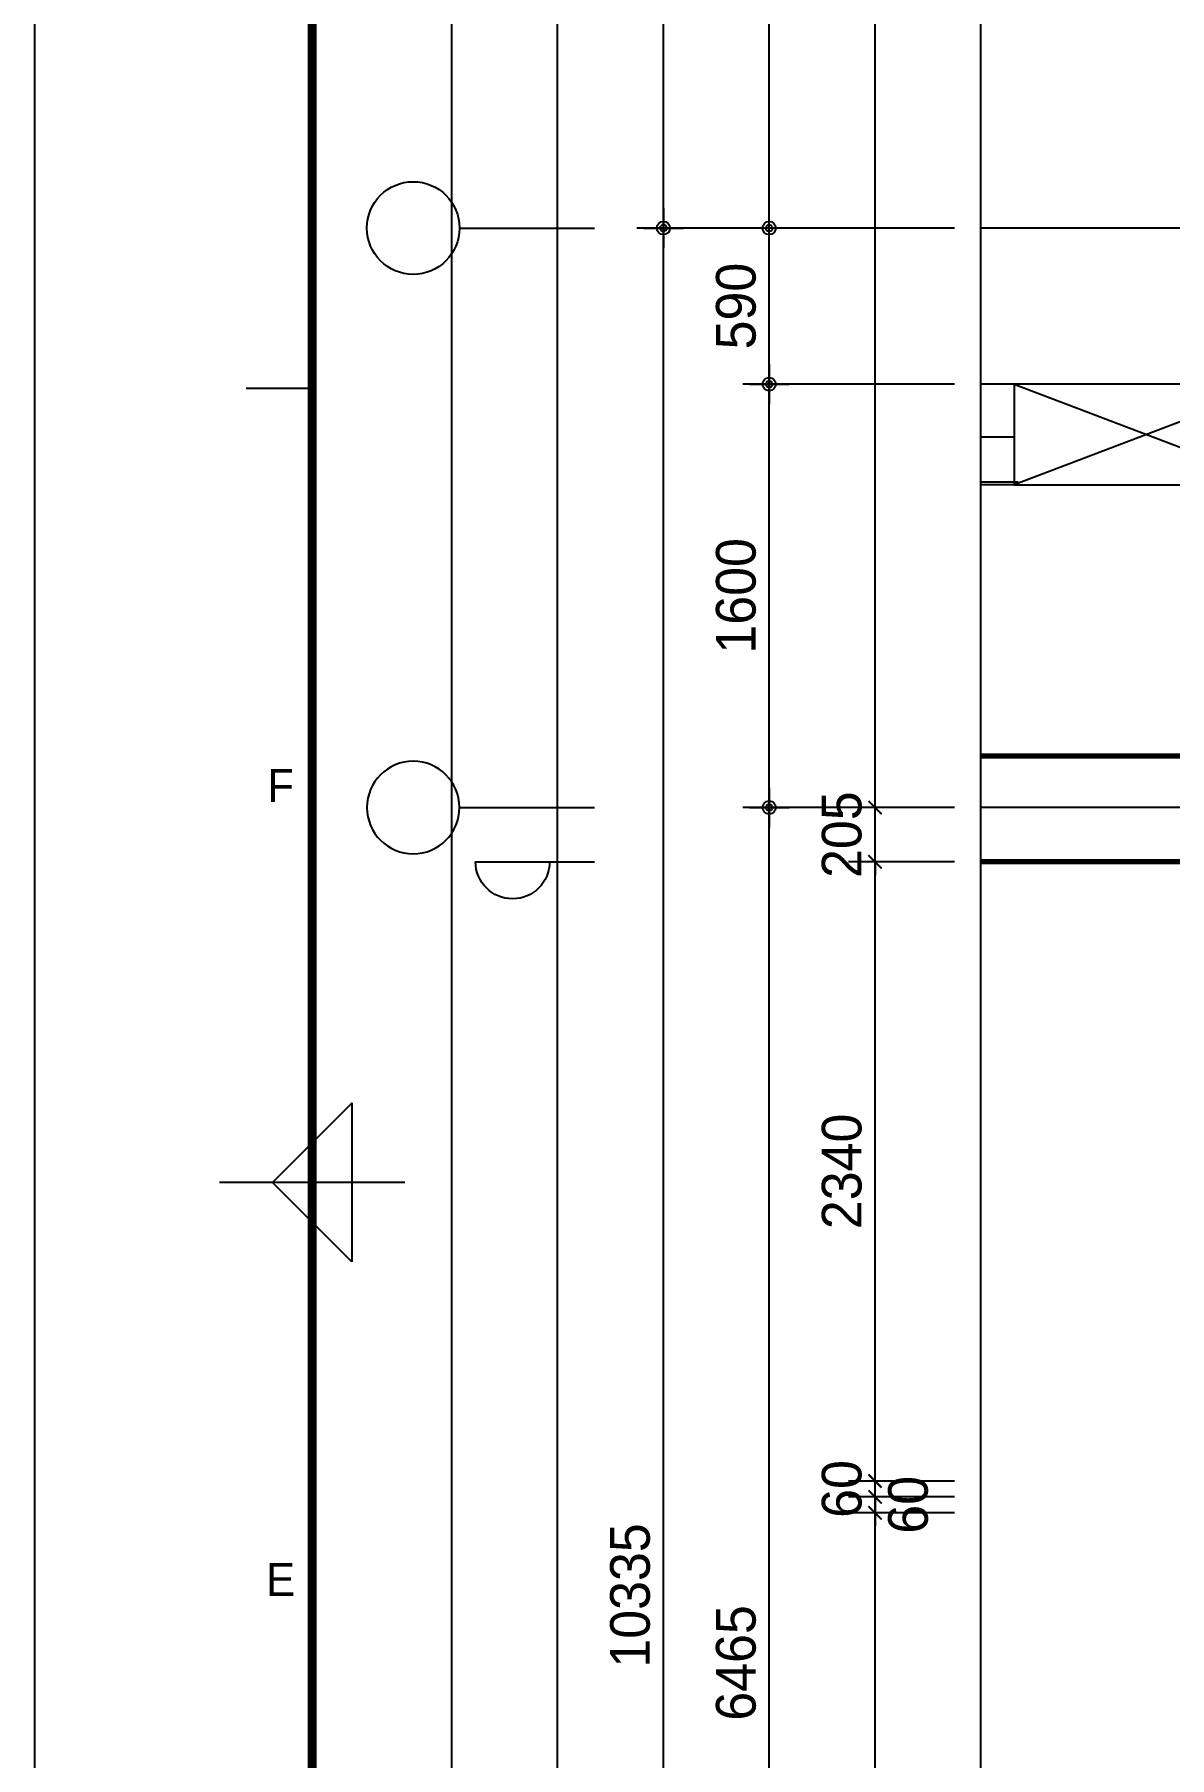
# Model space of a CAD drawing. Header units: millimetres. Extents: x 0 to 92204, y -190080 to 23760.
# Drawn here: x 50154 to 54444, y -147703 to -141192 of the extents above; entities that cross this region are included whole.
import ezdxf
from ezdxf.enums import TextEntityAlignment as Align
from ezdxf.xclip import XClip

# ---------------------------------------------------------------- set-up
doc = ezdxf.new("R2010")
doc.units = ezdxf.units.MM
doc.header["$LTSCALE"] = 100
doc.header["$XCLIPFRAME"] = 0
for name, pattern in [('AUDIT_D_220706163347-0', [0]), ('CEN', [62, 60, -1, 0, -1]), ('HIDDEN', [9.525, 6.35, -3.175])]:
    doc.linetypes.add(name, pattern=pattern)
doc.layers.get('defpoints').update_dxf_attribs({"color": 139})
for name, color, linetype in [('A-치수', 7, 'AUDIT_D_220706163347-0'), ('AA-BORD-FORM', 7, 'Continuous'), ('AA-BORD-TEXT', 3, 'Continuous'), ('AA-XXXX-DIMS', 7, 'Continuous'), ('CEN_CON', 1, 'CEN'), ('CEN_WALL', 12, 'CEN'), ('CONC', 2, 'Continuous'), ('DIM', 7, 'AUDIT_D_220706163347-0'), ('ELE3_CON', 7, 'Continuous'), ('MC', 135, 'Continuous'), ('WAL_DRY', 7, 'Continuous'), ('창호-open', 4, 'Continuous'), ('확장', 8, 'HIDDEN')]:
    doc.layers.add(name, color=color, linetype=linetype)
doc.styles.add('HAUD01', font='Dotum.ttf')
doc.styles.add('맑은고딕', font='malgun.ttf', dxfattribs={"width": 0.9})
doc.dimstyles.new('DIM-50', dxfattribs={"dimscale": 50, "dimtxt": 3, "dimasz": 1, "dimexe": 2, "dimexo": 2, "dimgap": 1, "dimtad": 1, "dimdec": 0, "dimzin": 0, "dimdsep": 46, "dimtxsty": '맑은고딕', "dimblk1": 'DIMDOT', "dimblk2": 'DIMDOT', "dimsah": 1, "dimcen": 0.09, "dimdle": 2, "dimclrd": 7, "dimclre": 7, "dimclrt": 3, "dimadec": 0, "dimazin": 0, "dimtfac": 1, "dimtdec": 0, "dimtix": 1, "dimtmove": 2, "dimatfit": 3, "dimldrblk": 'DIMDOT', "dimfxl": 1, "dimtolj": 1, "dimtzin": 0, "dimarcsym": 0})
doc.dimstyles.new('MCDIM-50', dxfattribs={"dimscale": 50, "dimtxt": 3, "dimasz": 1, "dimexe": 2, "dimexo": 2, "dimgap": 1, "dimtad": 1, "dimdec": 0, "dimzin": 0, "dimdsep": 46, "dimtxsty": '맑은고딕', "dimblk1": 'ARCHTICK', "dimblk2": 'ARCHTICK', "dimsah": 1, "dimcen": 0.09, "dimdle": 2, "dimclrd": 7, "dimclre": 7, "dimclrt": 3, "dimadec": 0, "dimazin": 0, "dimtfac": 1, "dimtdec": 0, "dimtix": 1, "dimtmove": 2, "dimatfit": 3, "dimldrblk": 'ARCHTICK', "dimfxl": 1, "dimtolj": 1, "dimtzin": 0, "dimarcsym": 0})

# ---------------------------------------------------------------- blocks, each defined once
blk = doc.blocks.new('U-131A(확장)2', base_point=(284085.3, -82263.2))
at = {"layer": 'CEN_CON'}
for p, q in [((283785.3, -71928.2), (293675.3, -71928.2)), ((283785.3, -72518.2), (287124.7, -72518.2))]:
    blk.add_line(p, q, dxfattribs=at)
at = {"layer": 'CEN_WALL'}
blk.add_line((283785.3, -74118.2), (286555.3, -74118.2), dxfattribs=at)
at = {"layer": 'CONC'}
for p, q in [((285915.3, -72518.2), (286365.3, -72518.2)), ((285915.3, -72518.2), (285915.3, -72718.2)), ((285915.3, -72718.2), (286565.3, -72718.2))]:
    blk.add_line(p, q, dxfattribs=at)
at = {"layer": 'ELE3_CON'}
blk.add_line((284915.3, -72518.2), (285915.3, -72518.2), dxfattribs=at)
at = {"layer": 'MC'}
blk.add_line((283785.3, -74323.2), (286555.3, -74323.2), dxfattribs=at)
at = {"layer": 'WAL_DRY'}
for p, q in [((285900.3, -72888.2), (286325.3, -72888.2)), ((285900.3, -72898.2), (286315.3, -72898.2))]:
    blk.add_line(p, q, dxfattribs=at)
at = {"layer": '확장', "ltscale": 0.5, "const_width": 20, "flags": 128}
for points in [[(284515.3, -73923.2), (286315.3, -73923.2)], [(284515.3, -74323.2), (286315.3, -74323.2)]]:
    blk.add_lwpolyline(points, dxfattribs=at)
blk = doc.blocks.new('중심')
at = {"layer": 'DIM'}
blk.add_line((-350, 0), (0, 0), dxfattribs=at)
blk.add_circle((-470, 0), 120, dxfattribs=at)
blk = doc.blocks.new('DIMDOT')
at = {"layer": 'AA-XXXX-DIMS'}
for p, q in [((0, -1.5), (0, 1.5)), ((-1.5, 0), (1.5, 0))]:
    blk.add_line(p, q, dxfattribs=at)
for radius in [0.5, 0.25]:
    blk.add_circle((0, 0), radius, dxfattribs=at)
blk = doc.blocks.new('*D2710')
at = {"layer": 'defpoints', "color": 0, "transparency": 16777216}
for p in [(2776.9, -167873), (3576.9, -167873), (3576.9, -174338)]:
    blk.add_point(p, dxfattribs=at)
at = {"layer": 'DIM', "color": 7, "lineweight": -2, "transparency": 16777216}
for p, q in [((3476.9, -167873), (2676.9, -167873)), ((2776.9, -174288), (2776.9, -167923)), ((3476.9, -174338), (2676.9, -174338))]:
    blk.add_line(p, q, dxfattribs=at)
at = {"layer": 'DIM', "color": 7, "lineweight": -2, "transparency": 16777216, "xscale": 50, "yscale": 50, "zscale": 50}
for p, rotation in [((2776.9, -167873), 90), ((2776.9, -174338), 270)]:
    blk.add_blockref('DIMDOT', p, dxfattribs=dict(at, rotation=rotation))
at = {"layer": 'DIM', "color": 3, "transparency": 16777216, "insert": (2651.8, -171105.5), "char_height": 150, "attachment_point": 5, "rotation": 90, "style": 'HAUD01'}
blk.add_mtext('\\A1;6465', dxfattribs=at)
blk = doc.blocks.new('*D2711')
at = {"layer": 'defpoints', "color": 0, "transparency": 16777216}
for p in [(2776.9, -166273), (3576.9, -166273), (3576.9, -167873)]:
    blk.add_point(p, dxfattribs=at)
at = {"layer": 'DIM', "color": 7, "lineweight": -2, "transparency": 16777216}
for p, q in [((3476.9, -166273), (2676.9, -166273)), ((2776.9, -167823), (2776.9, -166323)), ((3476.9, -167873), (2676.9, -167873))]:
    blk.add_line(p, q, dxfattribs=at)
at = {"layer": 'DIM', "color": 7, "lineweight": -2, "transparency": 16777216, "xscale": 50, "yscale": 50, "zscale": 50}
for p, rotation in [((2776.9, -166273), 90), ((2776.9, -167873), 270)]:
    blk.add_blockref('DIMDOT', p, dxfattribs=dict(at, rotation=rotation))
at = {"layer": 'DIM', "color": 3, "transparency": 16777216, "insert": (2651.8, -167073), "char_height": 150, "attachment_point": 5, "rotation": 90, "style": 'HAUD01'}
blk.add_mtext('\\A1;1600', dxfattribs=at)
blk = doc.blocks.new('*D2712')
at = {"layer": 'defpoints', "color": 0, "transparency": 16777216}
for p in [(2776.9, -165683), (3576.9, -165683), (3576.9, -166273)]:
    blk.add_point(p, dxfattribs=at)
at = {"layer": 'DIM', "color": 7, "lineweight": -2, "transparency": 16777216}
for p, q in [((3476.9, -165683), (2676.9, -165683)), ((2776.9, -166223), (2776.9, -165733)), ((3476.9, -166273), (2676.9, -166273))]:
    blk.add_line(p, q, dxfattribs=at)
at = {"layer": 'DIM', "color": 7, "lineweight": -2, "transparency": 16777216, "xscale": 50, "yscale": 50, "zscale": 50}
for p, rotation in [((2776.9, -165683), 90), ((2776.9, -166273), 270)]:
    blk.add_blockref('DIMDOT', p, dxfattribs=dict(at, rotation=rotation))
at = {"layer": 'DIM', "color": 3, "transparency": 16777216, "insert": (2651.8, -165978), "char_height": 150, "attachment_point": 5, "rotation": 90, "style": 'HAUD01'}
blk.add_mtext('\\A1;590', dxfattribs=at)
blk = doc.blocks.new('*D2713')
at = {"layer": 'defpoints', "color": 0, "transparency": 16777216}
for p in [(2376.9, -163218), (3576.9, -163218), (3576.9, -165683)]:
    blk.add_point(p, dxfattribs=at)
at = {"layer": 'DIM', "color": 7, "lineweight": -2, "transparency": 16777216}
for p, q in [((3476.9, -163218), (2276.9, -163218)), ((2376.9, -165633), (2376.9, -163268)), ((3476.9, -165683), (2276.9, -165683))]:
    blk.add_line(p, q, dxfattribs=at)
at = {"layer": 'DIM', "color": 7, "lineweight": -2, "transparency": 16777216, "xscale": 50, "yscale": 50, "zscale": 50}
for p, rotation in [((2376.9, -163218), 90), ((2376.9, -165683), 270)]:
    blk.add_blockref('DIMDOT', p, dxfattribs=dict(at, rotation=rotation))
at = {"layer": 'DIM', "color": 3, "transparency": 16777216, "insert": (2251.8, -164450.5), "char_height": 150, "attachment_point": 5, "rotation": 90, "style": 'HAUD01'}
blk.add_mtext('\\A1;2465', dxfattribs=at)
blk = doc.blocks.new('*D2714')
at = {"layer": 'defpoints', "color": 0, "transparency": 16777216}
for p in [(2376.9, -165683), (3576.9, -165683), (3576.9, -176018)]:
    blk.add_point(p, dxfattribs=at)
at = {"layer": 'DIM', "color": 7, "lineweight": -2, "transparency": 16777216}
for p, q in [((3476.9, -165683), (2276.9, -165683)), ((2376.9, -175968), (2376.9, -165733)), ((3476.9, -176018), (2276.9, -176018))]:
    blk.add_line(p, q, dxfattribs=at)
at = {"layer": 'DIM', "color": 7, "lineweight": -2, "transparency": 16777216, "xscale": 50, "yscale": 50, "zscale": 50}
for p, rotation in [((2376.9, -165683), 90), ((2376.9, -176018), 270)]:
    blk.add_blockref('DIMDOT', p, dxfattribs=dict(at, rotation=rotation))
at = {"layer": 'DIM', "color": 3, "transparency": 16777216, "insert": (2251.8, -170850.5), "char_height": 150, "attachment_point": 5, "rotation": 90, "style": 'HAUD01'}
blk.add_mtext('\\A1;10335', dxfattribs=at)
blk = doc.blocks.new('_ArchTick')
at = {"color": 0, "linetype": 'ByBlock', "const_width": 0.15}
blk.add_lwpolyline([(-0.5, -0.5), (0.5, 0.5)], dxfattribs=at)
blk = doc.blocks.new('*D2716')
at = {"layer": 'defpoints', "color": 0, "linetype": 'ByBlock', "transparency": 16777216}
for p in [(3176.9, -168078), (3576.9, -168078), (3576.9, -170418)]:
    blk.add_point(p, dxfattribs=at)
at = {"layer": 'DIM', "color": 7, "linetype": 'ByBlock', "lineweight": -2, "transparency": 16777216}
for p, q in [((3176.9, -170518), (3176.9, -167978)), ((3476.9, -168078), (3076.9, -168078)), ((3476.9, -170418), (3076.9, -170418))]:
    blk.add_line(p, q, dxfattribs=at)
at = {"layer": 'DIM', "color": 7, "linetype": 'ByBlock', "lineweight": -2, "transparency": 16777216, "xscale": 50, "yscale": 50, "zscale": 50}
for p, rotation in [((3176.9, -168078), 90), ((3176.9, -170418), 270)]:
    blk.add_blockref('_ArchTick', p, dxfattribs=dict(at, rotation=rotation))
at = {"layer": 'DIM', "color": 3, "linetype": 'ByBlock', "transparency": 16777216, "insert": (3051.8, -169248), "char_height": 150, "attachment_point": 5, "rotation": 90, "style": 'HAUD01'}
blk.add_mtext('\\A1;2340', dxfattribs=at)
blk = doc.blocks.new('*D2717')
at = {"layer": 'defpoints', "color": 0, "linetype": 'ByBlock', "transparency": 16777216}
for p in [(3176.9, -167873), (3576.9, -167873), (3576.9, -168078)]:
    blk.add_point(p, dxfattribs=at)
at = {"layer": 'DIM', "color": 7, "linetype": 'ByBlock', "lineweight": -2, "transparency": 16777216}
for p, q in [((3176.9, -167873), (3176.9, -167823)), ((3476.9, -167873), (3076.9, -167873)), ((3176.9, -168078), (3176.9, -167873)), ((3476.9, -168078), (3076.9, -168078)), ((3176.9, -168078), (3176.9, -168128))]:
    blk.add_line(p, q, dxfattribs=at)
at = {"layer": 'DIM', "color": 7, "linetype": 'ByBlock', "lineweight": -2, "transparency": 16777216, "xscale": 50, "yscale": 50, "zscale": 50}
for p, rotation in [((3176.9, -167873), 270), ((3176.9, -168078), 90)]:
    blk.add_blockref('_ArchTick', p, dxfattribs=dict(at, rotation=rotation))
at = {"layer": 'DIM', "color": 3, "linetype": 'ByBlock', "transparency": 16777216, "insert": (3051.8, -167975.5), "char_height": 150, "attachment_point": 5, "rotation": 90, "style": 'HAUD01'}
blk.add_mtext('\\A1;205', dxfattribs=at)
blk = doc.blocks.new('*D3010')
at = {"layer": 'defpoints', "color": 0, "linetype": 'ByBlock', "transparency": 16777216}
for p in [(3176.9, -170538), (3576.9, -170538), (3576.9, -174138)]:
    blk.add_point(p, dxfattribs=at)
at = {"layer": 'DIM', "color": 7, "linetype": 'ByBlock', "lineweight": -2, "transparency": 16777216}
for p, q in [((3176.9, -174238), (3176.9, -170438)), ((3476.9, -170538), (3076.9, -170538)), ((3476.9, -174138), (3076.9, -174138))]:
    blk.add_line(p, q, dxfattribs=at)
at = {"layer": 'DIM', "color": 7, "linetype": 'ByBlock', "lineweight": -2, "transparency": 16777216, "xscale": 50, "yscale": 50, "zscale": 50}
for p, rotation in [((3176.9, -170538), 90), ((3176.9, -174138), 270)]:
    blk.add_blockref('_ArchTick', p, dxfattribs=dict(at, rotation=rotation))
at = {"layer": 'DIM', "color": 3, "linetype": 'ByBlock', "transparency": 16777216, "insert": (3051.8, -172338), "char_height": 150, "attachment_point": 5, "rotation": 90, "style": 'HAUD01'}
blk.add_mtext('\\A1;3600', dxfattribs=at)
blk = doc.blocks.new('*D3011')
at = {"layer": 'defpoints', "color": 0, "linetype": 'ByBlock', "transparency": 16777216}
for p in [(3176.9, -170418), (3576.9, -170418), (3576.9, -170478)]:
    blk.add_point(p, dxfattribs=at)
at = {"layer": 'DIM', "color": 7, "linetype": 'ByBlock', "lineweight": -2, "transparency": 16777216}
for p, q in [((3176.9, -170418), (3176.9, -170368)), ((3476.9, -170418), (3076.9, -170418)), ((3176.9, -170478), (3176.9, -170418)), ((3476.9, -170478), (3076.9, -170478)), ((3176.9, -170478), (3176.9, -170528))]:
    blk.add_line(p, q, dxfattribs=at)
at = {"layer": 'DIM', "color": 7, "linetype": 'ByBlock', "lineweight": -2, "transparency": 16777216, "xscale": 50, "yscale": 50, "zscale": 50}
for p, rotation in [((3176.9, -170418), 270), ((3176.9, -170478), 90)]:
    blk.add_blockref('_ArchTick', p, dxfattribs=dict(at, rotation=rotation))
at = {"layer": 'DIM', "color": 3, "linetype": 'ByBlock', "transparency": 16777216, "insert": (3051.8, -170448), "char_height": 150, "attachment_point": 5, "rotation": 90, "style": 'HAUD01'}
blk.add_mtext('\\A1;60', dxfattribs=at)
blk = doc.blocks.new('*D3012')
at = {"layer": 'defpoints', "color": 0, "linetype": 'ByBlock', "transparency": 16777216}
for p in [(3576.9, -170478), (3176.9, -170538), (3576.9, -170538)]:
    blk.add_point(p, dxfattribs=at)
at = {"layer": 'DIM', "color": 7, "linetype": 'ByBlock', "lineweight": -2, "transparency": 16777216}
for p, q in [((3176.9, -170478), (3176.9, -170428)), ((3476.9, -170478), (3076.9, -170478)), ((3176.9, -170478), (3176.9, -170538)), ((3476.9, -170538), (3076.9, -170538)), ((3176.9, -170538), (3176.9, -170588))]:
    blk.add_line(p, q, dxfattribs=at)
at = {"layer": 'DIM', "color": 7, "linetype": 'ByBlock', "lineweight": -2, "transparency": 16777216, "xscale": 50, "yscale": 50, "zscale": 50}
for p, rotation in [((3176.9, -170478), 270), ((3176.9, -170538), 90)]:
    blk.add_blockref('_ArchTick', p, dxfattribs=dict(at, rotation=rotation))
at = {"layer": 'DIM', "color": 3, "linetype": 'ByBlock', "transparency": 16777216, "insert": (3302.5, -170508), "char_height": 150, "attachment_point": 5, "rotation": 90, "style": 'HAUD01'}
blk.add_mtext('\\A1;60', dxfattribs=at)
blk = doc.blocks.new('XR-FORM 청주월명')
at = {"layer": 'AA-BORD-FORM', "color": 2}
for p, q in [((21, 357), (16, 357)), ((28, 297), (14, 297))]:
    blk.add_line(p, q, dxfattribs=at)
at = {"layer": 'AA-BORD-FORM', "color": 1}
blk.add_lwpolyline([(0, 0), (841, 0), (841, 594), (0, 594)], close=True, dxfattribs=at)
at = {"layer": 'AA-BORD-FORM', "color": 2, "const_width": 0.682}
blk.add_lwpolyline([(21, 17), (21, 577), (821, 577), (821, 17)], close=True, dxfattribs=at)
at = {"layer": 'AA-BORD-FORM', "color": 2}
blk.add_lwpolyline([(24, 291), (18, 297), (24, 303)], close=True, dxfattribs=at)
at = {"layer": 'AA-BORD-TEXT', "color": 7, "style": 'HAUD01'}
for s, p in [('F', (18.61, 327)), ('E', (18.61, 267))]:
    blk.add_text(s, height=2.5, dxfattribs=at).set_placement(p, align=Align.MIDDLE_CENTER)
blk = doc.blocks.new('DIM-1108')
at = {"layer": 'DIM'}
blk.add_lwpolyline([(1947.1, -168078, -1), (1667.1, -168078), (2117.1, -168078)], format="xyb", dxfattribs=at)
at = {"layer": 'A-치수', "xscale": 1.458333333333333, "yscale": 1.458333333333333, "zscale": 1.458333333333333}
blk.add_blockref('중심', (2117.1, -165683), dxfattribs=at)
at = {"layer": 'A-치수', "xscale": -1.458333333333333, "yscale": 1.458333333333333, "zscale": 1.458333333333333, "rotation": 180}
blk.add_blockref('중심', (2117.1, -167873), dxfattribs=at)
at = {"layer": 'DIM'}
for base, p1, p2, override, picture, middle in [((2376.9, -163218), (3576.9, -165683), (3576.9, -163218), {"dimtxsty": 'HAUD01'}, '*D2713', (2251.8, -164450.5)), ((2376.9, -165683), (3576.9, -176018), (3576.9, -165683), {"dimscale": 50, "dimtxsty": 'HAUD01'}, '*D2714', (2251.8, -170850.5)), ((2776.9, -165683), (3576.9, -166273), (3576.9, -165683), {"dimscale": 50, "dimtxsty": 'HAUD01'}, '*D2712', (2651.8, -165978)), ((2776.9, -166273), (3576.9, -167873), (3576.9, -166273), {"dimscale": 50, "dimtxsty": 'HAUD01'}, '*D2711', (2651.8, -167073)), ((2776.9, -167873), (3576.9, -174338), (3576.9, -167873), {"dimscale": 50, "dimtxsty": 'HAUD01'}, '*D2710', (2651.8, -171105.5))]:
    dim = blk.add_linear_dim(base=base, p1=p1, p2=p2, angle=90, dimstyle='DIM-50', override=override, dxfattribs=at)
    dim.commit()
    dim.dimension.update_dxf_attribs({"geometry": picture, "text_midpoint": middle})
at = {"layer": 'DIM', "linetype": 'ByBlock'}
for base, p1, p2, picture, middle in [((3176.9, -167873), (3576.9, -168078), (3576.9, -167873), '*D2717', (3051.8, -167975.5)), ((3176.9, -168078), (3576.9, -170418), (3576.9, -168078), '*D2716', (3051.8, -169248)), ((3176.9, -170418), (3576.9, -170478), (3576.9, -170418), '*D3011', (3051.8, -170448)), ((3176.9, -170538), (3576.9, -174138), (3576.9, -170538), '*D3010', (3051.8, -172338))]:
    dim = blk.add_linear_dim(base=base, p1=p1, p2=p2, angle=90, dimstyle='MCDIM-50', override={"dimtxsty": 'HAUD01'}, dxfattribs=at)
    dim.commit()
    dim.dimension.update_dxf_attribs({"geometry": picture, "text_midpoint": middle})
dim = blk.add_linear_dim(base=(3176.9, -170538), p1=(3576.9, -170478), p2=(3576.9, -170538), angle=270, dimstyle='MCDIM-50', override={"dimtxsty": 'HAUD01'}, dxfattribs=at)
dim.commit()
dim.dimension.update_dxf_attribs({"geometry": '*D3012', "text_midpoint": (3302.5, -170508), "dimtype": 128})

msp = doc.modelspace()

# ---------------------------------------------------------------- linework, layer by layer
at = {"layer": 'defpoints'}
for points in [[(51730.8, -136833), (87246.9, -136833), (87246.9, -154558), (51730.8, -154558)], [(52130.8, -137233), (86846.9, -137233), (86846.9, -154158), (52130.8, -154158)], [(52530.8, -137633), (86446.9, -137633), (86446.9, -153758), (52530.8, -153758)], [(52930.8, -138033), (86046.9, -138033), (86046.9, -153358), (52930.8, -153358)], [(53330.8, -138433), (85646.9, -138433), (85646.9, -152958), (53330.8, -152958)], [(53730.8, -138833), (85246.9, -138833), (85246.9, -152558), (53730.8, -152558)]]:
    msp.add_lwpolyline(points, close=True, dxfattribs=at)
at = {"layer": '창호-open'}
for p, q in [((53856.9, -142513), (54856.9, -142893)), ((54856.9, -142513), (53856.9, -142893))]:
    msp.add_line(p, q, dxfattribs=at)
msp.add_lwpolyline([(54856.9, -142513), (53856.9, -142513), (53856.9, -142893), (54856.9, -142893)], close=True, dxfattribs=at)

# ---------------------------------------------------------------- block references
msp.add_blockref('DIM-1108', (50153.9, 23760))
at = {"xscale": 50, "yscale": 50, "zscale": 50}
msp.add_blockref('XR-FORM 청주월명', (50153.9, -160380), dxfattribs=at)
ref = msp.add_blockref('U-131A(확장)2', (55686.9, -152258), dxfattribs=dict(xscale=-1))
XClip(ref).set_block_clipping_path([(254525.3468844854, -82563.1562753955), (286041.4119379289, -68838.1562753955)])

doc.saveas('drawing.dxf')
